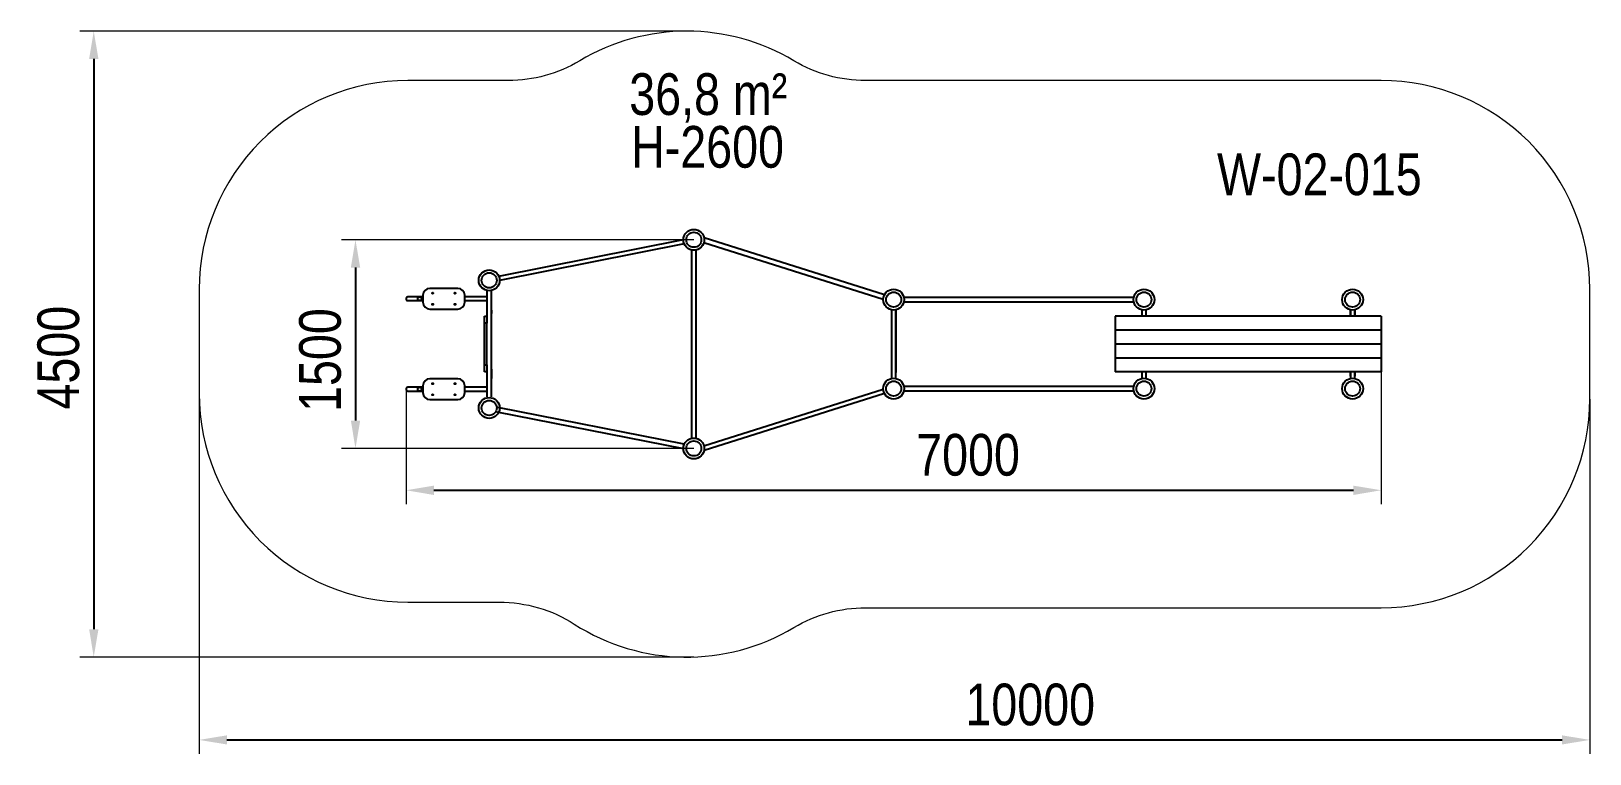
# Model space of a CAD drawing. Header units: millimetres. Extents: x -5559 to 5649, y -2849 to 2347.
import ezdxf

# ---------------------------------------------------------------- set-up
doc = ezdxf.new("R2010")
doc.units = ezdxf.units.MM
for name, color, linetype in [('DIKOM_АРТИКУЛ', 7, 'Continuous'), ('DIKOM_ЗОНА', 80, 'Continuous'), ('DIKOM_ОБЪЕКТ', 7, 'Continuous'), ('DIKOM_РАЗМЕР_ЗОНА', 7, 'Continuous'), ('DIKOM_РАЗМЕР_ОБЪЕКТА', 7, 'Continuous')]:
    doc.layers.add(name, color=color, linetype=linetype)
doc.styles.add('style1', font='arial.ttf', dxfattribs={"width": 0.8})
doc.dimstyles.new('1-50', dxfattribs={"dimtxt": 300, "dimasz": 200, "dimexe": 100, "dimexo": 0, "dimgap": 100, "dimtad": 1, "dimdec": 0, "dimtxsty": 'style1', "dimcen": 0, "dimclrd": 7, "dimclre": 7, "dimadec": 1, "dimazin": 2, "dimtfac": 1, "dimtdec": 0, "dimtmove": 0, "dimatfit": 3, "dimfxl": 0, "dimlwd": 25, "dimlwe": 18, "dimarcsym": 0})

# ---------------------------------------------------------------- blocks, each defined once
blk = doc.blocks.new('*D10')
at = {"layer": 'Defpoints', "color": 0, "transparency": 16777216}
for p in [(-794, 847), (-3227, -653), (-794, -653)]:
    blk.add_point(p, dxfattribs=at)
at = {"layer": 'DIKOM_РАЗМЕР_ОБЪЕКТА', "color": 7, "lineweight": 18, "transparency": 16777216}
for p, q in [((-794, 847), (-3327, 847)), ((-794, -653), (-3327, -653))]:
    blk.add_line(p, q, dxfattribs=at)
at = {"layer": 'DIKOM_РАЗМЕР_ОБЪЕКТА', "color": 7, "lineweight": 25, "transparency": 16777216}
blk.add_line((-3227, 647), (-3227, -453), dxfattribs=at)
at = {"layer": 'DIKOM_РАЗМЕР_ОБЪЕКТА', "color": 7, "transparency": 16777216}
for points in [[(-3260, 647), (-3193, 647), (-3227, 847)], [(-3260, -453), (-3193, -453), (-3227, -653)]]:
    blk.add_solid(points, dxfattribs=at)
at = {"layer": 'DIKOM_РАЗМЕР_ОБЪЕКТА', "color": 0, "transparency": 16777216, "insert": (-3480, -18), "char_height": 300, "attachment_point": 5, "rotation": 90, "style": 'style1'}
blk.add_mtext('1500', dxfattribs=at)
blk = doc.blocks.new('*D11')
at = {"layer": 'Defpoints', "color": 0, "transparency": 16777216}
for p in [(4149, -3), (-2863, -227), (4149, -954)]:
    blk.add_point(p, dxfattribs=at)
at = {"layer": 'DIKOM_РАЗМЕР_ОБЪЕКТА', "color": 7, "lineweight": 18, "transparency": 16777216}
for p, q in [((4149, -3), (4149, -1054)), ((-2863, -227), (-2863, -1054))]:
    blk.add_line(p, q, dxfattribs=at)
at = {"layer": 'DIKOM_РАЗМЕР_ОБЪЕКТА', "color": 7, "lineweight": 25, "transparency": 16777216}
blk.add_line((-2663, -954), (3949, -954), dxfattribs=at)
at = {"layer": 'DIKOM_РАЗМЕР_ОБЪЕКТА', "color": 7, "transparency": 16777216}
for points in [[(-2663, -921), (-2663, -988), (-2863, -954)], [(3949, -921), (3949, -988), (4149, -954)]]:
    blk.add_solid(points, dxfattribs=at)
at = {"layer": 'DIKOM_РАЗМЕР_ОБЪЕКТА', "color": 0, "transparency": 16777216, "insert": (1178, -701), "char_height": 300, "attachment_point": 5, "style": 'style1'}
blk.add_mtext('7000', dxfattribs=at)
blk = doc.blocks.new('*D12')
at = {"layer": 'Defpoints', "color": 0, "transparency": 16777216}
for p in [(-794, 2347), (-5109, -2153), (-794, -2153)]:
    blk.add_point(p, dxfattribs=at)
at = {"layer": 'DIKOM_РАЗМЕР_ЗОНА', "color": 7, "lineweight": 18, "transparency": 16777216}
for p, q in [((-794, 2347), (-5209, 2347)), ((-794, -2153), (-5209, -2153))]:
    blk.add_line(p, q, dxfattribs=at)
at = {"layer": 'DIKOM_РАЗМЕР_ЗОНА', "color": 7, "lineweight": 25, "transparency": 16777216}
blk.add_line((-5109, 2147), (-5109, -1953), dxfattribs=at)
at = {"layer": 'DIKOM_РАЗМЕР_ЗОНА', "color": 7, "transparency": 16777216}
for points in [[(-5142, 2147), (-5075, 2147), (-5109, 2347)], [(-5142, -1953), (-5075, -1953), (-5109, -2153)]]:
    blk.add_solid(points, dxfattribs=at)
at = {"layer": 'DIKOM_РАЗМЕР_ЗОНА', "color": 0, "transparency": 16777216, "insert": (-5362, -1), "char_height": 300, "attachment_point": 5, "rotation": 90, "style": 'style1'}
blk.add_mtext('4500', dxfattribs=at)
blk = doc.blocks.new('*D13')
at = {"layer": 'Defpoints', "color": 0, "transparency": 16777216}
for p in [(-4351, 117), (5649, -298), (5649, -2749)]:
    blk.add_point(p, dxfattribs=at)
at = {"layer": 'DIKOM_РАЗМЕР_ЗОНА', "color": 7, "lineweight": 18, "transparency": 16777216}
for p, q in [((-4351, 117), (-4351, -2849)), ((5649, -298), (5649, -2849))]:
    blk.add_line(p, q, dxfattribs=at)
at = {"layer": 'DIKOM_РАЗМЕР_ЗОНА', "color": 7, "lineweight": 25, "transparency": 16777216}
blk.add_line((-4151, -2749), (5449, -2749), dxfattribs=at)
at = {"layer": 'DIKOM_РАЗМЕР_ЗОНА', "color": 7, "transparency": 16777216}
for points in [[(-4151, -2716), (-4151, -2782), (-4351, -2749)], [(5449, -2716), (5449, -2782), (5649, -2749)]]:
    blk.add_solid(points, dxfattribs=at)
at = {"layer": 'DIKOM_РАЗМЕР_ЗОНА', "color": 0, "transparency": 16777216, "insert": (1625, -2496), "char_height": 300, "attachment_point": 5, "style": 'style1'}
blk.add_mtext('10000', dxfattribs=at)

msp = doc.modelspace()

# ---------------------------------------------------------------- linework, layer by layer
at = {"layer": 'DIKOM_ЗОНА', "color": 3, "lineweight": 15}
msp.add_lwpolyline([(-73.6, -1940.4, -0.1356856), (440.1, -1798.4), (4149, -1798.4, 0.4142136), (5649, -298.4), (5649, 491.6, 0.4142136), (4149, 1991.6), (440, 1991.6, -0.1356781), (-73.6, 2133.6, 0.2764491), (-1614.6, 2133.5, -0.1356818), (-2128.2, 1991.5), (-2851, 1991.5, 0.4142136), (-4351, 491.5), (-4351, -258.5, 0.4142136), (-2851, -1758.5), (-2192.8, -1758.5, -0.1434256), (-1653.3, -1916.5, 0.2846507)], format="xyb", close=True, dxfattribs=at)
at = {"layer": 'DIKOM_ОБЪЕКТ'}
for p, q in [((-2196.8, 585.2), (-869.1, 848.1)), ((-862.9, 816.7), (-2190.5, 553.8)), ((-721.6, 827.4), (568.1, 420.8)), ((576.7, 451.6), (-720.4, 860.6)), ((-810.1, 773.3), (-810.1, -580.2)), ((-778.1, -580.2), (-778.1, 773.3)), ((-2491.5, 497.6), (-2691.5, 497.6)), ((-2281.5, 476.6), (-2281.5, 290.9)), ((-2249.5, -281.5), (-2249.5, 476.6)), ((-2765.5, 436.1), (-2849.5, 436.1)), ((-2849.5, 409.1), (-2765.5, 409.1)), ((-2741.5, 436.1), (-2765.5, 436.1)), ((-2765.5, 409.1), (-2741.5, 409.1)), ((-2741.5, 447.6), (-2741.5, 397.6)), ((-2691.5, 347.6), (-2491.5, 347.6)), ((-2441.5, 397.6), (-2441.5, 447.6)), ((-2281.5, 436.1), (-2441.5, 436.1)), ((-2441.5, 409.1), (-2281.5, 409.1)), ((-2249.5, 316.5), (-2249.5, 343.3)), ((-2249.5, 341.5), (-2249.5, 316.5)), ((627, 343.3), (627, -150.2)), ((627, 341.6), (627, -108.4)), ((627, 341.6), (627, -108.4)), ((659, -150.2), (659, 343.3)), ((659, 341.6), (659, -108.4)), ((659, 341.6), (659, -108.4)), ((2375.5, 432.6), (716.3, 432.6)), ((716.3, 400.6), (2375.5, 400.6)), ((2427, 343.3), (2427, 296.6)), ((2459, 296.6), (2459, 343.3)), ((3927, 296.6), (3927, 343.3)), ((3927, 343.3), (3927, 296.6)), ((3959, 343.3), (3959, 296.6)), ((3959, 296.6), (3959, 343.3)), ((-2299.5, 297.6), (-2281.5, 297.6)), ((-2299.5, 247.6), (-2299.5, 297.6)), ((-2299.5, -52.4), (-2299.5, 247.6)), ((-2281.5, 247.6), (-2299.5, 247.6)), ((-2281.5, 290.9), (-2281.5, 247.6)), ((-2281.5, -52.4), (-2281.5, 247.6)), ((4149, 296.6), (2237, 296.6)), ((2237, 296.6), (2237, -103.4)), ((3927, 296.6), (3927, 316.6)), ((3959, 316.6), (3959, 296.6)), ((4149, 296.6), (4149, -103.4)), ((4149, 196.6), (2237, 196.6)), ((4149, 96.6), (2237, 96.6)), ((-2299.5, -52.4), (-2281.5, -52.4)), ((-2299.5, -102.4), (-2299.5, -52.4)), ((-2281.5, -102.4), (-2299.5, -102.4)), ((-2281.5, -52.4), (-2281.5, -95.7)), ((-2281.5, -95.7), (-2281.5, -281.5)), ((-2249.5, -83.5), (-2249.5, -108.5)), ((-2249.5, -83.5), (-2249.5, -150.2)), ((4149, -3.4), (2237, -3.4)), ((4149, -103.4), (2237, -103.4)), ((2427, -103.4), (2427, -150.2)), ((2459, -150.2), (2459, -103.4)), ((3927, -133.4), (3927, -103.4)), ((3927, -103.4), (3927, -150.2)), ((3959, -103.4), (3959, -133.4)), ((3959, -150.2), (3959, -103.4)), ((-2765.5, -213.9), (-2849.5, -213.9)), ((-2741.5, -213.9), (-2765.5, -213.9)), ((-2741.5, -202.4), (-2741.5, -252.4)), ((-2491.5, -152.4), (-2691.5, -152.4)), ((-2441.5, -252.4), (-2441.5, -202.4)), ((-2281.5, -213.9), (-2441.5, -213.9)), ((2369.7, -207.4), (716.3, -207.4)), ((-2849.5, -240.9), (-2765.5, -240.9)), ((-2765.5, -240.9), (-2741.5, -240.9)), ((-2691.5, -302.4), (-2491.5, -302.4)), ((-2441.5, -240.9), (-2281.5, -240.9)), ((-721.6, -634.3), (568.1, -227.6)), ((576.7, -258.5), (-720.4, -667.4)), ((716.3, -239.4), (2369.7, -239.4)), ((-2209.8, -389.5), (-869.1, -655)), ((-862.9, -623.6), (-2203.6, -358.1))]:
    msp.add_line(p, q, dxfattribs=at)
for centre, radius in [((-794.1, 846.5), 75), ((-794.1, 846.5), 54), ((-2265.5, 555.2), 75), ((-2265.5, 555.2), 54), ((-2671.5, 462.6), 4), ((-2511.5, 462.6), 4), ((643, 416.6), 75), ((643, 416.6), 54), ((2443, 416.6), 75), ((2443, 416.6), 54), ((2443, 416.6), 54), ((2443, 416.6), 54), ((2443, 416.6), 54), ((2443, 416.6), 54), ((2443, 416.6), 54), ((2443, 416.6), 54), ((2443, 416.6), 54), ((3943, 416.6), 75), ((3943, 416.6), 54), ((3943, 416.6), 54), ((-2765.5, 422.6), 13.5), ((-2671.5, 382.6), 4), ((-2511.5, 382.6), 4), ((-2765.5, -227.4), 13.5), ((-2671.5, -187.4), 4), ((-2511.5, -187.4), 4), ((643, -223.4), 75), ((643, -223.4), 54), ((2443, -223.4), 75), ((2443, -223.4), 54), ((3943, -223.4), 75), ((3943, -223.4), 54), ((-2671.5, -267.4), 4), ((-2511.5, -267.4), 4), ((-2265.5, -362.1), 75), ((-2265.5, -362.1), 54), ((-794.1, -653.5), 75), ((-794.1, -653.5), 54)]:
    msp.add_circle(centre, radius, dxfattribs=at)
for centre, radius, start, end in [((-2691.5, 447.6), 50, 90, 180), ((-2491.5, 447.6), 50, 0, 90), ((-2849.5, 422.6), 13.5, 90, 270), ((-2691.5, 397.6), 50, 180, 270), ((-2491.5, 397.6), 50, 270, 0), ((-2849.5, -227.4), 13.5, 90, 270), ((-2691.5, -202.4), 50, 90, 180), ((-2491.5, -202.4), 50, 0, 90), ((-2691.5, -252.4), 50, 180, 270), ((-2491.5, -252.4), 50, 270, 0)]:
    msp.add_arc(centre, radius, start, end, dxfattribs=at)

# ---------------------------------------------------------------- texts
at = {"layer": 'DIKOM_АРТИКУЛ', "color": 7, "linetype": 'Continuous', "lineweight": 15, "insert": (2968.5, 1467.5), "char_height": 300, "width": 2314.7, "attachment_point": 1, "style": 'style1'}
msp.add_mtext('W-02-015', dxfattribs=at)
at = {"layer": 'DIKOM_РАЗМЕР_ОБЪЕКТА', "char_height": 300, "width": 2314.7, "attachment_point": 1, "style": 'style1'}
for s, insert in [('36,8 m²', (-1258.3, 2044.1)), ('H-2600', (-1245.1, 1664.9))]:
    msp.add_mtext(s, dxfattribs=dict(at, insert=insert))

# ---------------------------------------------------------------- dimensions: what is measured, and where the dimension line sits
at = {"layer": 'DIKOM_РАЗМЕР_ЗОНА'}
dim = msp.add_linear_dim(base=(-5108.8, -2153.5), p1=(-794.1, 2346.5), p2=(-794.1, -2153.5), angle=90, dimstyle='1-50', dxfattribs=at)
dim.commit()
dim.dimension.update_dxf_attribs({"geometry": '*D12', "text_midpoint": (-5108.8, -1.3), "dimtype": 160})
dim = msp.add_linear_dim(base=(5649, -2749), p1=(-4351, 116.5), p2=(5649, -298.4), dimstyle='1-50', dxfattribs=at)
dim.commit()
dim.dimension.update_dxf_attribs({"geometry": '*D13', "text_midpoint": (1624.7, -2749), "dimtype": 160})
at = {"layer": 'DIKOM_РАЗМЕР_ОБЪЕКТА'}
dim = msp.add_linear_dim(base=(-3226.7, -653.5), p1=(-794.1, 846.5), p2=(-794.1, -653.5), angle=90, dimstyle='1-50', dxfattribs=at)
dim.commit()
dim.dimension.update_dxf_attribs({"geometry": '*D10', "text_midpoint": (-3226.7, -18.2), "dimtype": 160})
dim = msp.add_linear_dim(base=(4149, -954.3), p1=(-2863, -227.4), p2=(4149, -3.4), text='7000', dimstyle='1-50', dxfattribs=at)
dim.commit()
dim.dimension.update_dxf_attribs({"geometry": '*D11', "text_midpoint": (1178.3, -954.3), "dimtype": 160})

doc.saveas('drawing.dxf')
